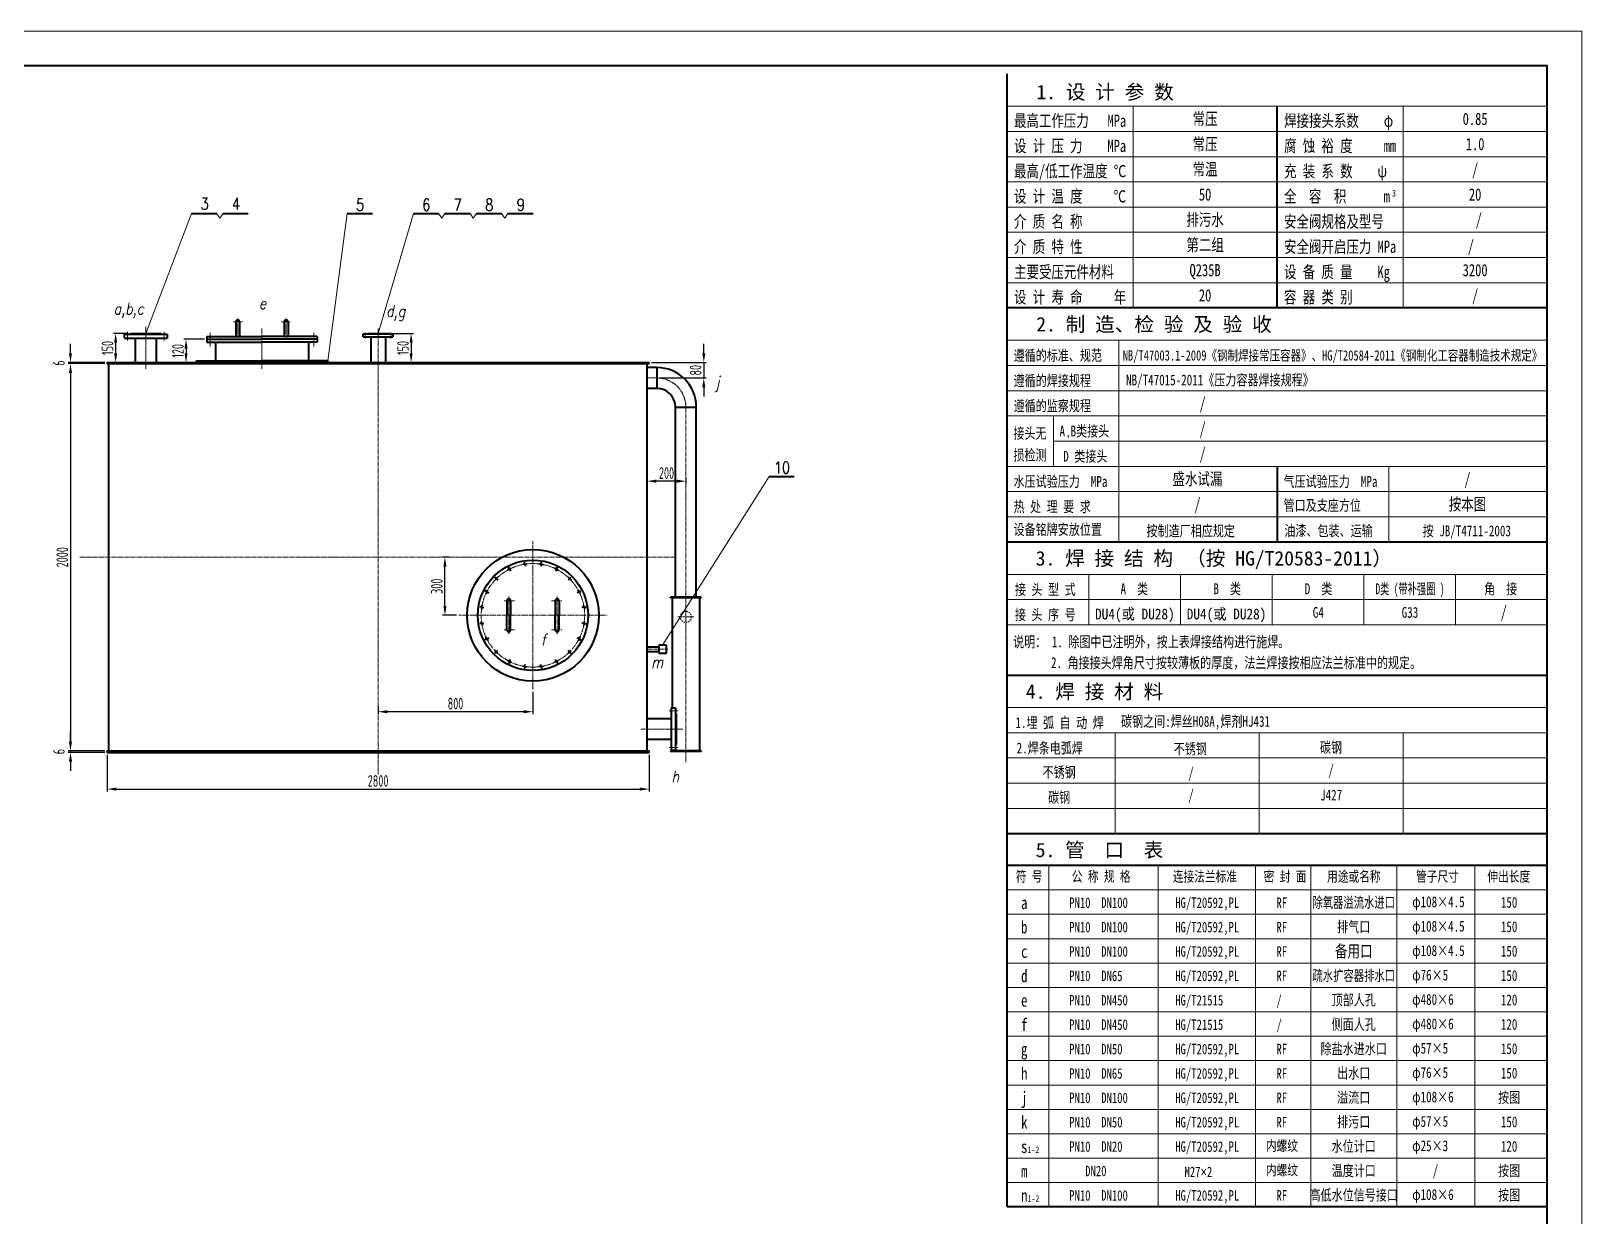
# Model space of a CAD drawing. Extents: x 588 to 33273, y -6111 to 4581.
# Drawn here: x 25260 to 33273, y -1545 to 4581 of the extents above; entities that cross this region are included whole.
import ezdxf
from ezdxf.enums import TextEntityAlignment as Align

# ---------------------------------------------------------------- set-up
doc = ezdxf.new("R2010")
doc.units = 0
doc.header["$LTSCALE"] = 10
doc.header["$PDMODE"] = 1
for name, pattern in [('XX-L', [1.25, 0.75, -0.5]), ('ZXX-L', [3.28, 2.5, -0.3, 0.18, -0.3]), ('ZXX-S', [1.27, 0.75, -0.2, 0.12, -0.2])]:
    doc.linetypes.add(name, pattern=pattern)
doc.layers.get('Defpoints').update_dxf_attribs({"linetype": 'CONTINUOUS'})
for name, color, linetype, lineweight in [('A 粗实线', 1, 'CONTINUOUS', 40), ('B 细实线', 7, 'CONTINUOUS', 18), ('C 文 字', 2, 'CONTINUOUS', 20), ('D 短中心线', 3, 'ZXX-S', 18), ('E 长中心线', 3, 'ZXX-L', 18), ('G 长虚线', 6, 'XX-L', 20)]:
    doc.layers.add(name, color=color, linetype=linetype, lineweight=lineweight)
doc.styles.add('HZTXT', font='SIMFANG.TTF', dxfattribs={"width": 0.75})
doc.styles.add('ITALICT', font='ITALICT.shx', dxfattribs={"width": 0.7})
doc.styles.add('ROMANC', font='romanc', dxfattribs={"width": 0.7, "height": 6})
doc.styles.get("Standard").update_dxf_attribs({"font": 'isocp.shx', "width": 0.707, "bigfont": 'hztxt.shx'})
doc.dimstyles.new('通用标注4.0', dxfattribs={"dimscale": 12, "dimtxt": 5, "dimasz": 4, "dimexe": 1, "dimexo": 1, "dimgap": 1, "dimtad": 1, "dimdec": 0, "dimzin": 0, "dimdsep": 46, "dimtxsty": 'Standard', "dimcen": 1, "dimadec": 0, "dimazin": 0, "dimtfac": 0.375, "dimtdec": 0, "dimtmove": 2, "dimatfit": 3, "dimfxl": 0, "dimtzin": 0, "dimarcsym": 0})

# ---------------------------------------------------------------- blocks, each defined once
blk = doc.blocks.new('*D66')
at = {"layer": 'C 文 字', "color": 0, "lineweight": -2}
for p, q in [((28735.9, 2916.8), (28735.9, 2964.8)), ((28465.2, 2868.8), (28747.9, 2868.8)), ((28735.9, 2868.8), (28735.9, 2788.8)), ((28505.2, 2788.8), (28747.9, 2788.8)), ((28735.9, 2740.8), (28735.9, 2692.8))]:
    blk.add_line(p, q, dxfattribs=at)
at = {"layer": 'C 文 字', "color": 0}
for points in [[(28727.9, 2916.8), (28743.9, 2916.8), (28735.9, 2868.8)], [(28727.9, 2740.8), (28743.9, 2740.8), (28735.9, 2788.8)]]:
    blk.add_solid(points, dxfattribs=at)
at = {"layer": 'Defpoints', "color": 0}
for p in [(28453.2, 2868.8), (28493.2, 2788.8), (28735.9, 2788.8)]:
    blk.add_point(p, dxfattribs=at)
at = {"layer": 'C 文 字', "color": 0, "insert": (28693.9, 2828.8), "char_height": 60, "attachment_point": 5, "rotation": 90}
blk.add_mtext('80', dxfattribs=at)
blk = doc.blocks.new('*D75')
at = {"layer": 'C 文 字', "color": 0, "lineweight": -2}
for p, q in [((25641.2, 2862.8), (25452.3, 2862.8)), ((25464.3, 2814.8), (25464.3, 910.8)), ((25641.2, 862.8), (25452.3, 862.8))]:
    blk.add_line(p, q, dxfattribs=at)
at = {"layer": 'C 文 字', "color": 0}
for points in [[(25456.3, 2814.8), (25472.3, 2814.8), (25464.3, 2862.8)], [(25456.3, 910.8), (25472.3, 910.8), (25464.3, 862.8)]]:
    blk.add_solid(points, dxfattribs=at)
at = {"layer": 'Defpoints', "color": 0}
for p in [(25653.2, 2862.8), (25464.3, 862.8), (25653.2, 862.8)]:
    blk.add_point(p, dxfattribs=at)
at = {"layer": 'C 文 字', "color": 0, "insert": (25422.3, 1862.8), "char_height": 60, "attachment_point": 5, "rotation": 90}
blk.add_mtext('2000', dxfattribs=at)
blk = doc.blocks.new('*D76')
at = {"layer": 'C 文 字', "color": 0, "lineweight": -2}
for p, q in [((25464.3, 2916.8), (25464.3, 2964.8)), ((25641.2, 2868.8), (25452.3, 2868.8)), ((25641.2, 2862.8), (25452.3, 2862.8)), ((25464.3, 2862.8), (25464.3, 2868.8)), ((25464.3, 2814.8), (25464.3, 2766.8))]:
    blk.add_line(p, q, dxfattribs=at)
at = {"layer": 'C 文 字', "color": 0}
for points in [[(25456.3, 2916.8), (25472.3, 2916.8), (25464.3, 2868.8)], [(25456.3, 2814.8), (25472.3, 2814.8), (25464.3, 2862.8)]]:
    blk.add_solid(points, dxfattribs=at)
at = {"layer": 'Defpoints', "color": 0}
for p in [(25464.3, 2868.8), (25653.2, 2868.8), (25653.2, 2862.8)]:
    blk.add_point(p, dxfattribs=at)
at = {"layer": 'C 文 字', "color": 0, "insert": (25404.3, 2865.8), "char_height": 60, "attachment_point": 5, "rotation": 90}
blk.add_mtext('6', dxfattribs=at)
blk = doc.blocks.new('*D77')
at = {"layer": 'C 文 字', "color": 0, "lineweight": -2}
for p, q in [((25464.3, 910.8), (25464.3, 958.8)), ((25641.2, 862.8), (25452.3, 862.8)), ((25641.2, 854.8), (25452.3, 854.8)), ((25464.3, 862.8), (25464.3, 854.8)), ((25464.3, 806.8), (25464.3, 758.8))]:
    blk.add_line(p, q, dxfattribs=at)
at = {"layer": 'C 文 字', "color": 0}
for points in [[(25456.3, 910.8), (25472.3, 910.8), (25464.3, 862.8)], [(25456.3, 806.8), (25472.3, 806.8), (25464.3, 854.8)]]:
    blk.add_solid(points, dxfattribs=at)
at = {"layer": 'Defpoints', "color": 0}
for p in [(25464.3, 854.8), (25653.2, 862.8), (25653.2, 854.8)]:
    blk.add_point(p, dxfattribs=at)
at = {"layer": 'C 文 字', "color": 0, "insert": (25404.3, 858.8), "char_height": 60, "attachment_point": 5, "rotation": 90}
blk.add_mtext('6', dxfattribs=at)
blk = doc.blocks.new('*D78')
at = {"layer": 'C 文 字', "color": 0, "lineweight": -2}
for p, q in [((27853.2, 1167.8), (27853.2, 1052.8)), ((27053.2, 1092.5), (27053.2, 1052.8)), ((27805.2, 1064.8), (27101.2, 1064.8))]:
    blk.add_line(p, q, dxfattribs=at)
at = {"layer": 'C 文 字', "color": 0}
for points in [[(27101.2, 1072.8), (27101.2, 1056.8), (27053.2, 1064.8)], [(27805.2, 1072.8), (27805.2, 1056.8), (27853.2, 1064.8)]]:
    blk.add_solid(points, dxfattribs=at)
at = {"layer": 'Defpoints', "color": 0}
for p in [(27853.2, 1179.8), (27053.2, 1104.5), (27053.2, 1064.8)]:
    blk.add_point(p, dxfattribs=at)
at = {"layer": 'C 文 字', "color": 0, "insert": (27453.2, 1106.8), "char_height": 60, "attachment_point": 5}
blk.add_mtext('800', dxfattribs=at)
blk = doc.blocks.new('*D79')
at = {"layer": 'C 文 字', "color": 0, "lineweight": -2}
for p, q in [((28443.2, 2273.2), (28443.2, 2243.8)), ((28595.2, 2255.8), (28491.2, 2255.8)), ((28643.2, 2273.2), (28643.2, 2243.8))]:
    blk.add_line(p, q, dxfattribs=at)
at = {"layer": 'C 文 字', "color": 0}
for points in [[(28491.2, 2263.8), (28491.2, 2247.8), (28443.2, 2255.8)], [(28595.2, 2263.8), (28595.2, 2247.8), (28643.2, 2255.8)]]:
    blk.add_solid(points, dxfattribs=at)
at = {"layer": 'Defpoints', "color": 0}
for p in [(28443.2, 2285.2), (28443.2, 2255.8), (28643.2, 2285.2)]:
    blk.add_point(p, dxfattribs=at)
at = {"layer": 'C 文 字', "color": 0, "insert": (28543.2, 2297.8), "char_height": 60, "attachment_point": 5}
blk.add_mtext('200', dxfattribs=at)
blk = doc.blocks.new('*D80')
at = {"layer": 'C 文 字', "color": 0, "lineweight": -2}
for p, q in [((27421.2, 1862.8), (27386.6, 1862.8)), ((27398.6, 1610.8), (27398.6, 1814.8)), ((27458.2, 1562.8), (27386.6, 1562.8))]:
    blk.add_line(p, q, dxfattribs=at)
at = {"layer": 'C 文 字', "color": 0}
for points in [[(27390.6, 1814.8), (27406.6, 1814.8), (27398.6, 1862.8)], [(27390.6, 1610.8), (27406.6, 1610.8), (27398.6, 1562.8)]]:
    blk.add_solid(points, dxfattribs=at)
at = {"layer": 'Defpoints', "color": 0}
for p in [(27398.6, 1862.8), (27433.2, 1862.8), (27470.2, 1562.8)]:
    blk.add_point(p, dxfattribs=at)
at = {"layer": 'C 文 字', "color": 0, "insert": (27356.6, 1712.8), "char_height": 60, "attachment_point": 5, "rotation": 90}
blk.add_mtext('300', dxfattribs=at)
blk = doc.blocks.new('*D81')
at = {"layer": 'C 文 字', "color": 0, "lineweight": -2}
for p, q in [((25653.2, 842.8), (25653.2, 653.2)), ((28453.2, 842.8), (28453.2, 653.2)), ((25701.2, 665.2), (28405.2, 665.2))]:
    blk.add_line(p, q, dxfattribs=at)
at = {"layer": 'C 文 字', "color": 0}
for points in [[(25701.2, 673.2), (25701.2, 657.2), (25653.2, 665.2)], [(28405.2, 673.2), (28405.2, 657.2), (28453.2, 665.2)]]:
    blk.add_solid(points, dxfattribs=at)
at = {"layer": 'Defpoints', "color": 0}
for p in [(25653.2, 854.8), (28453.2, 854.8), (28453.2, 665.2)]:
    blk.add_point(p, dxfattribs=at)
at = {"layer": 'C 文 字', "color": 0, "insert": (27053.2, 707.2), "char_height": 60, "attachment_point": 5}
blk.add_mtext('2800', dxfattribs=at)
blk = doc.blocks.new('*D82')
at = {"layer": 'C 文 字', "color": 0, "lineweight": -2}
for p, q in [((25762.2, 3018.8), (25685.6, 3018.8)), ((25697.6, 2970.8), (25697.6, 2916.8)), ((25697.4, 2868.8), (25685.6, 2868.8))]:
    blk.add_line(p, q, dxfattribs=at)
at = {"layer": 'C 文 字', "color": 0}
for points in [[(25689.6, 2970.8), (25705.6, 2970.8), (25697.6, 3018.8)], [(25689.6, 2916.8), (25705.6, 2916.8), (25697.6, 2868.8)]]:
    blk.add_solid(points, dxfattribs=at)
at = {"layer": 'Defpoints', "color": 0}
for p in [(25774.2, 3018.8), (25697.6, 2868.8), (25709.4, 2868.8)]:
    blk.add_point(p, dxfattribs=at)
at = {"layer": 'C 文 字', "color": 0, "insert": (25655.6, 2943.8), "char_height": 60, "attachment_point": 5, "rotation": 90}
blk.add_mtext('150', dxfattribs=at)
blk = doc.blocks.new('*D84')
at = {"layer": 'C 文 字', "color": 0, "lineweight": -2}
for p, q in [((27120.5, 3018.8), (27236, 3018.8)), ((27224, 2970.8), (27224, 2916.8)), ((27199.4, 2868.8), (27236, 2868.8))]:
    blk.add_line(p, q, dxfattribs=at)
at = {"layer": 'C 文 字', "color": 0}
for points in [[(27216, 2970.8), (27232, 2970.8), (27224, 3018.8)], [(27216, 2916.8), (27232, 2916.8), (27224, 2868.8)]]:
    blk.add_solid(points, dxfattribs=at)
at = {"layer": 'Defpoints', "color": 0}
for p in [(27108.5, 3018.8), (27187.4, 2868.8), (27224, 2868.8)]:
    blk.add_point(p, dxfattribs=at)
at = {"layer": 'C 文 字', "color": 0, "insert": (27182, 2943.8), "char_height": 60, "attachment_point": 5, "rotation": 90}
blk.add_mtext('150', dxfattribs=at)
blk = doc.blocks.new('*D85')
at = {"layer": 'C 文 字', "color": 0, "lineweight": -2}
for p, q in [((26156.2, 2988.8), (26049.1, 2988.8)), ((26061.1, 2940.8), (26061.1, 2916.8))]:
    blk.add_line(p, q, dxfattribs=at)
at = {"layer": 'C 文 字', "color": 0}
for points in [[(26053.1, 2940.8), (26069.1, 2940.8), (26061.1, 2988.8)], [(26053.1, 2916.8), (26069.1, 2916.8), (26061.1, 2868.8)]]:
    blk.add_solid(points, dxfattribs=at)
at = {"layer": 'Defpoints', "color": 0}
for p in [(26168.2, 2988.8), (26061.1, 2868.8), (26061.1, 2868.8)]:
    blk.add_point(p, dxfattribs=at)
at = {"layer": 'C 文 字', "color": 0, "insert": (26019.1, 2928.8), "char_height": 60, "attachment_point": 5, "rotation": 90}
blk.add_mtext('120', dxfattribs=at)

msp = doc.modelspace()

# ---------------------------------------------------------------- linework, layer by layer
at = {"layer": 'A 粗实线'}
for p, q in [((30302.7, -1493.6), (30302.7, 4359.8)), ((31697.7, 3150.8), (31697.7, 4192.4)), ((26089.4, 3637.8), (26219.3, 3637.8)), ((26252.2, 3637.8), (26382.2, 3637.8)), ((26893.8, 3637.8), (27023.8, 3637.8)), ((27235.8, 3637.8), (27365.8, 3637.8)), ((27398.6, 3637.8), (27528.6, 3637.8)), ((27561.4, 3637.8), (27691.4, 3637.8)), ((27724.2, 3637.8), (27854.2, 3637.8)), ((33092.7, 3150.8), (30302.7, 3150.8)), ((26318.2, 3078.8), (26318.2, 3003.8)), ((26338.2, 3078.8), (26338.2, 3003.8)), ((26568.2, 3078.8), (26568.2, 3003.8)), ((26588.2, 3078.8), (26588.2, 3003.8)), ((25743.2, 3015.8), (25963.2, 3015.8)), ((25743.2, 2993.8), (25743.2, 3015.8)), ((25743.2, 2993.8), (25963.2, 2993.8)), ((25774.2, 3018.8), (25932.2, 3018.8)), ((25774.2, 3015.8), (25774.2, 3018.8)), ((25799.2, 2993.8), (25799.2, 2868.8)), ((25907.2, 2993.8), (25907.2, 2868.8)), ((25932.2, 3018.8), (25932.2, 3015.8)), ((25963.2, 3015.8), (25963.2, 2993.8)), ((26168.2, 3003.8), (26453.2, 3003.8)), ((26168.2, 3003.8), (26168.2, 2973.8)), ((26168.2, 2988.8), (26453.2, 2988.8)), ((26168.2, 2973.8), (26453.2, 2973.8)), ((26213.2, 2973.8), (26213.2, 2868.8)), ((26738.2, 3003.8), (26453.2, 3003.8)), ((26738.2, 2988.8), (26453.2, 2988.8)), ((26738.2, 2973.8), (26453.2, 2973.8)), ((26693.2, 2973.8), (26693.2, 2868.8)), ((26738.2, 3003.8), (26738.2, 2973.8)), ((26976.2, 3016.7), (27130.2, 3016.7)), ((26976.2, 3001.3), (26976.2, 3016.7)), ((26976.2, 3001.3), (27130.2, 3001.3)), ((26997.9, 3018.8), (27108.5, 3018.8)), ((26997.9, 3016.7), (26997.9, 3018.8)), ((27015.4, 3001.3), (27015.4, 2868.8)), ((27091, 3001.3), (27091, 2868.8)), ((27108.5, 3018.8), (27108.5, 3016.7)), ((27130.2, 3016.7), (27130.2, 3001.3)), ((25653.2, 2868.8), (28453.2, 2868.8)), ((25653.2, 2862.8), (25653.2, 2868.8)), ((25653.2, 2862.8), (28453.2, 2862.8)), ((25663.2, 862.8), (25663.2, 2862.8)), ((26113.2, 2876.8), (26453.2, 2876.8)), ((26113.2, 2876.8), (26113.2, 2868.8)), ((26793.2, 2876.8), (26453.2, 2876.8)), ((26793.2, 2876.8), (26793.2, 2868.8)), ((28443.2, 862.8), (28443.2, 2862.8)), ((28493.2, 2842.8), (28443.2, 2842.8)), ((28453.2, 2862.8), (28453.2, 2868.8)), ((28493.2, 2842.8), (28493.2, 2734.8)), ((28493.2, 2734.8), (28443.2, 2734.8)), ((28589.2, 2638.8), (28697.2, 2638.8)), ((28589.2, 1656.8), (28589.2, 2638.8)), ((28697.2, 1656.8), (28697.2, 2638.8)), ((31697.7, 2332.4), (31697.7, 1941.8)), ((29073.4, 2279.9), (29203.4, 2279.9)), ((30302.7, 1941.8), (33092.7, 1941.8)), ((27731.8, 1801.1), (27722, 1796.1)), ((27731.8, 1801.1), (27726.8, 1810.9)), ((27731.8, 1801.1), (27741.6, 1806.1)), ((27731.8, 1801.1), (27736.8, 1791.4)), ((27811.4, 1827), (27800.6, 1825.3)), ((27811.4, 1827), (27809.7, 1837.8)), ((27811.4, 1827), (27822.2, 1828.7)), ((27811.4, 1827), (27813.1, 1816.2)), ((27895.1, 1827), (27884.3, 1828.7)), ((27895.1, 1827), (27893.4, 1816.2)), ((27895.1, 1827), (27896.8, 1837.8)), ((27895.1, 1827), (27905.9, 1825.3)), ((27974.7, 1801.1), (27964.9, 1806.1)), ((27974.7, 1801.1), (27969.7, 1791.4)), ((27974.7, 1801.1), (27979.7, 1810.9)), ((27974.7, 1801.1), (27984.4, 1796.1)), ((27614.9, 1684.2), (27605.1, 1689.2)), ((27614.9, 1684.2), (27609.9, 1674.5)), ((27614.9, 1684.2), (27619.9, 1694)), ((27614.9, 1684.2), (27624.7, 1679.2)), ((27664.1, 1751.9), (27656.3, 1759.7)), ((27664.1, 1751.9), (27656.3, 1744.2)), ((27664.1, 1751.9), (27671.8, 1759.7)), ((27664.1, 1751.9), (27671.8, 1744.2)), ((28042.4, 1751.9), (28034.7, 1759.7)), ((28042.4, 1751.9), (28034.7, 1744.2)), ((28042.4, 1751.9), (28050.1, 1759.7)), ((28042.4, 1751.9), (28050.1, 1744.2)), ((28091.6, 1684.2), (28081.8, 1679.2)), ((28091.6, 1684.2), (28086.6, 1694)), ((28091.6, 1684.2), (28101.3, 1689.2)), ((28091.6, 1684.2), (28096.6, 1674.5)), ((27589, 1604.6), (27578.2, 1606.3)), ((27589, 1604.6), (27587.3, 1593.8)), ((27589, 1604.6), (27590.7, 1615.4)), ((27589, 1604.6), (27599.8, 1602.9)), ((27718.2, 1637.8), (27718.2, 1562.8)), ((27738.2, 1637.8), (27738.2, 1562.8)), ((27968.2, 1637.8), (27968.2, 1562.8)), ((27988.2, 1637.8), (27988.2, 1562.8)), ((28117.4, 1604.6), (28106.6, 1602.9)), ((28117.4, 1604.6), (28115.7, 1615.4)), ((28117.4, 1604.6), (28128.3, 1606.3)), ((28117.4, 1604.6), (28119.2, 1593.8)), ((28563.5, 1652.8), (28563.5, 1656.8)), ((28723, 1656.8), (28563.5, 1656.8)), ((28723, 1654.8), (28563.5, 1654.8)), ((28723, 1652.8), (28563.5, 1652.8)), ((28572.6, 1652.8), (28572.6, 1084.8)), ((28713.8, 1652.8), (28713.8, 862.8)), ((28723, 1652.8), (28723, 1656.8)), ((27589, 1520.9), (27587.3, 1531.7)), ((27589, 1520.9), (27599.8, 1522.6)), ((27718.2, 1487.8), (27718.2, 1562.8)), ((27738.2, 1487.8), (27738.2, 1562.8)), ((27968.2, 1487.8), (27968.2, 1562.8)), ((27988.2, 1487.8), (27988.2, 1562.8)), ((28117.4, 1520.9), (28106.6, 1522.6)), ((28117.4, 1520.9), (28119.2, 1531.7)), ((27589, 1520.9), (27578.2, 1519.2)), ((27589, 1520.9), (27590.7, 1510.1)), ((27614.9, 1441.3), (27609.9, 1451.1)), ((27614.9, 1441.3), (27624.7, 1446.3)), ((28091.6, 1441.3), (28081.8, 1446.3)), ((28091.6, 1441.3), (28096.6, 1451.1)), ((28117.4, 1520.9), (28115.7, 1510.1)), ((28117.4, 1520.9), (28128.3, 1519.2)), ((27614.9, 1441.3), (27605.1, 1436.4)), ((27614.9, 1441.3), (27619.9, 1431.6)), ((27664.1, 1373.6), (27656.3, 1381.4)), ((27664.1, 1373.6), (27656.3, 1365.9)), ((27664.1, 1373.6), (27671.8, 1381.4)), ((27664.1, 1373.6), (27671.8, 1365.9)), ((28042.4, 1373.6), (28034.7, 1381.4)), ((28042.4, 1373.6), (28034.7, 1365.9)), ((28042.4, 1373.6), (28050.1, 1381.4)), ((28042.4, 1373.6), (28050.1, 1365.9)), ((28091.6, 1441.3), (28086.6, 1431.6)), ((28091.6, 1441.3), (28101.3, 1436.4)), ((28443.2, 1400.3), (28503.2, 1400.3)), ((28443.2, 1375.3), (28503.2, 1375.3)), ((28543.2, 1407.8), (28503.2, 1407.8)), ((28503.2, 1407.8), (28503.2, 1367.8)), ((28503.2, 1367.8), (28543.2, 1367.8)), ((28543.2, 1367.8), (28543.2, 1407.8)), ((27731.8, 1324.4), (27722, 1329.4)), ((27731.8, 1324.4), (27726.8, 1314.7)), ((27731.8, 1324.4), (27736.8, 1334.2)), ((27731.8, 1324.4), (27741.6, 1319.5)), ((27811.4, 1298.6), (27800.6, 1300.3)), ((27811.4, 1298.6), (27809.7, 1287.8)), ((27811.4, 1298.6), (27813.1, 1309.4)), ((27811.4, 1298.6), (27822.2, 1296.9)), ((27895.1, 1298.6), (27884.3, 1296.9)), ((27895.1, 1298.6), (27893.4, 1309.4)), ((27895.1, 1298.6), (27905.9, 1300.3)), ((27895.1, 1298.6), (27896.8, 1287.8)), ((27974.7, 1324.4), (27964.9, 1319.5)), ((27974.7, 1324.4), (27969.7, 1334.2)), ((27974.7, 1324.4), (27984.4, 1329.4)), ((27974.7, 1324.4), (27979.7, 1314.7)), ((30302.7, 1253.6), (33092.7, 1253.6)), ((28568.2, 1084.8), (28568.2, 864.8)), ((28568.2, 1084.8), (28590.2, 1084.8)), ((28590.2, 1084.8), (28590.2, 864.8)), ((28590.2, 1053.8), (28593.2, 1053.8)), ((28593.2, 1053.8), (28593.2, 895.8)), ((28568.2, 1028.8), (28443.2, 1028.8)), ((28568.2, 920.8), (28443.2, 920.8)), ((28593.2, 895.8), (28590.2, 895.8)), ((25653.2, 862.8), (28453.2, 862.8)), ((25653.2, 854.8), (25653.2, 862.8)), ((25653.2, 854.8), (28453.2, 854.8)), ((28453.2, 854.8), (28453.2, 862.8)), ((28723, 862.8), (28563.5, 862.8)), ((28563.5, 862.8), (28563.5, 858.8)), ((28723, 860.8), (28563.5, 860.8)), ((28723, 858.8), (28563.5, 858.8)), ((28590.2, 864.8), (28568.2, 864.8)), ((28572.6, 864.8), (28572.6, 862.8)), ((28723, 862.8), (28723, 858.8)), ((30302.7, 435.2), (33092.7, 435.2)), ((33092.7, 270.4), (30302.7, 270.4)), ((33092.7, -1493.6), (30302.7, -1493.6))]:
    msp.add_line(p, q, dxfattribs=at)
at = {"layer": 'A 粗实线', "color": 5}
msp.add_lwpolyline([(18584.7, -5930.8), (33092.7, -5930.8), (33092.7, 4401.2), (18584.7, 4401.2)], close=True, dxfattribs=at)
at = {"layer": 'A 粗实线'}
for radius in [340, 285]:
    msp.add_circle((27853.2, 1562.8), radius, dxfattribs=at)
for centre, radius, start, end in [((26328.2, 3078.8), 10, 0, 180), ((26578.2, 3078.8), 10, 0, 180), ((28493.2, 2638.8), 204, 0, 90), ((28493.2, 2638.8), 96, 0, 90), ((27728.2, 1637.8), 10, 0, 180), ((27978.2, 1637.8), 10, 0, 180), ((27728.2, 1487.8), 10, 180, 0), ((27978.2, 1487.8), 10, 180, 0)]:
    msp.add_arc(centre, radius, start, end, dxfattribs=at)
at = {"layer": 'B 细实线'}
for p, q in [((30302.7, 4192.4), (33092.7, 4192.4)), ((30953.7, 4192.4), (30953.7, 3150.8)), ((32348.7, 3150.8), (32348.7, 4192.4)), ((30302.7, 4062.2), (33092.7, 4062.2)), ((30302.7, 3932), (33092.7, 3932)), ((30302.7, 3801.8), (33092.7, 3801.8)), ((25853.2, 3018.8), (26089.4, 3637.8)), ((26219.3, 3637.8), (26235.8, 3614.8)), ((26252.2, 3637.8), (26235.8, 3614.8)), ((26793.2, 2876.8), (26893.8, 3637.8)), ((27053.2, 3018.8), (27235.8, 3637.8)), ((27365.8, 3637.8), (27382.2, 3614.8)), ((27398.6, 3637.8), (27382.2, 3614.8)), ((27528.6, 3637.8), (27545, 3614.8)), ((27561.4, 3637.8), (27545, 3614.8)), ((27691.4, 3637.8), (27707.8, 3614.8)), ((27724.2, 3637.8), (27707.8, 3614.8)), ((30302.7, 3671.6), (33092.7, 3671.6)), ((30302.7, 3541.4), (33092.7, 3541.4)), ((30302.7, 3411.2), (33092.7, 3411.2)), ((30302.7, 3281), (33092.7, 3281)), ((30302.7, 2983.4), (33092.7, 2983.4)), ((30879.3, 1941.8), (30879.3, 2983.4)), ((30302.7, 2853.2), (33092.7, 2853.2)), ((30302.7, 2723), (33092.7, 2723)), ((30302.7, 2592.8), (33092.7, 2592.8)), ((30542.3, 2592.8), (30542.3, 2332.4)), ((30617.2, 2492), (30622.6, 2482.9)), ((30542.3, 2462.6), (33092.7, 2462.6)), ((30302.7, 2332.4), (33092.7, 2332.4)), ((32274.3, 1941.8), (32274.3, 2332.4)), ((28523.2, 1407.8), (29073.4, 2279.9)), ((30302.7, 2202.2), (33092.7, 2202.2)), ((30302.7, 2072), (33092.7, 2072)), ((30302.7, 1774.4), (33092.7, 1774.4)), ((30725.1, 1774.4), (30725.1, 1514)), ((31198.5, 1514), (31198.5, 1774.4)), ((31672, 1774.4), (31672, 1514)), ((32145.4, 1514), (32145.4, 1774.4)), ((32618.8, 1774.4), (32618.8, 1514)), ((30302.7, 1644.2), (33092.7, 1644.2)), ((30302.7, 1514), (33092.7, 1514)), ((30302.7, 1086.2), (33092.7, 1086.2)), ((30302.7, 956), (33092.7, 956)), ((30860.7, 435.2), (30860.7, 956)), ((31604.7, 435.2), (31604.7, 956)), ((32348.7, 435.2), (32348.7, 956)), ((30302.7, 825.8), (33092.7, 825.8)), ((33092.7, 695.6), (30302.7, 695.6)), ((30302.7, 565.4), (33092.7, 565.4)), ((30518.7, 270.4), (30518.7, -1493.6)), ((31083.9, 270.4), (31083.9, -1493.6)), ((31586.7, 270.4), (31586.7, -1493.6)), ((31871.1, 270.4), (31871.1, -1493.6)), ((32316.3, 270.4), (32316.3, -1493.6)), ((32718.3, 270.4), (32718.3, -1493.6)), ((33092.7, 144.4), (30302.7, 144.4)), ((33092.7, 18.4), (30302.7, 18.4)), ((33092.7, -107.6), (30302.7, -107.6)), ((33092.7, -233.6), (30302.7, -233.6)), ((33092.7, -359.6), (30302.7, -359.6)), ((33092.7, -485.6), (30302.7, -485.6)), ((33092.7, -611.6), (30302.7, -611.6)), ((33092.7, -737.6), (30302.7, -737.6)), ((33092.7, -863.6), (30302.7, -863.6)), ((33092.7, -989.6), (30302.7, -989.6)), ((33092.7, -1115.6), (30302.7, -1115.6)), ((33092.7, -1241.6), (30302.7, -1241.6)), ((33092.7, -1367.6), (30302.7, -1367.6))]:
    msp.add_line(p, q, dxfattribs=at)
msp.add_lwpolyline([(18134.7, -6110.8), (33272.7, -6110.8), (33272.7, 4581.2), (18134.7, 4581.2)], close=True, dxfattribs=at)
at = {"layer": 'D 短中心线'}
for p, q in [((26306.8, 3078.8), (26352.5, 3078.8)), ((26328.2, 3100.8), (26328.2, 3100.8)), ((26328.2, 3096.4), (26328.2, 2996.9)), ((26599.7, 3078.8), (26554, 3078.8)), ((26578.2, 3100.8), (26578.2, 3100.8)), ((26578.2, 3096.4), (26578.2, 2996.9)), ((25758.7, 3026.8), (25758.7, 2982.8)), ((25947.7, 3026.8), (25947.7, 2982.8)), ((26185.7, 3022.4), (26185.7, 2952)), ((26720.7, 3022.4), (26720.7, 2952)), ((26987.1, 3024.4), (26987.1, 2993.6)), ((27119.4, 3024.4), (27119.4, 2993.6)), ((27853.2, 1562.8), (27853.2, 1945.8)), ((27757.5, 1637.8), (27703.8, 1637.8)), ((27728.2, 1659.9), (27728.2, 1465.1)), ((27949, 1637.8), (28002.6, 1637.8)), ((27978.2, 1659.9), (27978.2, 1465.1)), ((27853.2, 1562.8), (27470.2, 1562.8)), ((27853.2, 1562.8), (28236.2, 1562.8)), ((27853.2, 1562.8), (27853.2, 1179.8)), ((27757.5, 1487.8), (27703.8, 1487.8)), ((27949, 1487.8), (28002.6, 1487.8)), ((28601.2, 1069.3), (28557.2, 1069.3)), ((28601.2, 880.3), (28557.2, 880.3))]:
    msp.add_line(p, q, dxfattribs=at)
at = {"layer": 'E 长中心线'}
for p, q in [((25853.2, 3052.9), (25853.2, 2836.6)), ((27053.2, 3044.7), (27053.2, 742.2)), ((26453.2, 3044.6), (26453.2, 2836.4)), ((28493.2, 2788.8), (28443.2, 2788.8)), ((28643.2, 2638.8), (28643.2, 805)), ((25513.2, 1862.8), (28593.3, 1862.8)), ((28684.1, 1554.8), (28602.3, 1554.8)), ((28443.2, 1387.8), (28550.8, 1387.8)), ((28627.4, 974.8), (28411, 974.8))]:
    msp.add_line(p, q, dxfattribs=at)
msp.add_circle((27853.2, 1562.8), 267.5, dxfattribs=at)
msp.add_arc((28493.2, 2638.8), 150, 0, 90, dxfattribs=at)
at = {"layer": 'G 长虚线'}
msp.add_circle((28643.2, 1554.8), 28.5, dxfattribs=at)

# ---------------------------------------------------------------- texts
at = {"layer": 'A 粗实线', "color": 2, "style": 'HZTXT', "width": 0.75}
for s, p in [('常压', (31325.7, 4127.3)), ('0.85', (32720.7, 4127.3)), ('常压', (31325.7, 3997.1)), ('1.0', (32720.7, 3997.1)), ('常温', (31325.7, 3866.9)), ('/', (32720.7, 3866.9)), ('50', (31325.7, 3736.7)), ('20', (32720.7, 3736.7)), ('排污水', (31325.7, 3606.5)), ('第二组', (31325.7, 3476.3)), ('Q235B', (31325.7, 3346.1)), ('3200', (32720.7, 3346.1)), ('20', (31325.7, 3215.9)), ('/', (32720.7, 3215.9)), ('/', (31312.9, 2657.9)), ('/', (31312.9, 2527.7)), ('/', (31312.9, 2397.5)), ('盛水试漏', (31286.1, 2267.3)), ('/', (32681.1, 2267.3)), ('/', (31286.1, 2137.1)), ('按本图', (32681.1, 2137.1)), ('/', (32868.4, 1579.1)), ('备用口', (32093.5, -172))]:
    msp.add_text(s, height=63, dxfattribs=at).set_placement(p, align=Align.MIDDLE_CENTER)
for s, p in [('最高工作压力   MPa', (30338.4, 4086.4)), ('焊接接头系数    φ', (31733.4, 4086.4)), ('设 计 压 力    MPa', (30338.4, 3956.2)), ('腐 蚀 裕 度     mm', (31733.4, 3956.2)), ('最高/低工作温度 ℃', (30338.4, 3826)), ('充 装 系 数    ψ', (31733.4, 3826)), ('设 计 温 度     ℃', (30338.4, 3695.8)), ('全  容  积      m', (31733.4, 3695.8)), ('介 质 名 称', (30338.4, 3565.6)), ('安全阀规格及型号', (31733.4, 3565.6)), ('介 质 特 性', (30338.4, 3435.4)), ('安全阀开启压力 MPa', (31733.4, 3435.4)), ('主要受压元件材料', (30338.4, 3305.2)), ('设 备 质 量    Kg', (31733.4, 3305.2)), ('设 计 寿 命     年', (30338.4, 3175)), ('容 器 类 别', (31733.4, 3175))]:
    msp.add_text(s, height=63, dxfattribs=at).set_placement(p)
for p in [(32739.6, 3576), (32698.7, 3438.7)]:
    msp.add_text('/', height=63, dxfattribs=at).set_placement(p, align=Align.CENTER)
at = {"layer": 'C 文 字', "style": 'HZTXT'}
for s, p in [('1. 设 计 参 数', (30454.3, 4228.9)), ('2. 制 造、检 验 及 验 收', (30453.5, 3029.1)), ('3. 焊 接 结 构', (30450.7, 1820.1)), ('（按 HG/T20583-2011）', (31227.7, 1820.1)), ('4. 焊 接 材 料', (30399.9, 1131.9)), ('5. 管  口  表', (30450.7, 313.5))]:
    msp.add_text(s, height=74.4, dxfattribs=at).set_placement(p)
at = {"layer": 'C 文 字', "style": 'ROMANC', "width": 0.8}
for s, height, p in [('3', 61, (26157.1, 3688.9)), ('4', 61, (26319.9, 3688.9)), ('5', 61, (26960.2, 3683.6)), ('6', 61, (27302.2, 3683.6)), ('7', 61, (27465, 3683.6)), ('8', 61, (27627.8, 3683.6)), ('9', 61, (27790.6, 3683.6)), ('10', 60.97, (29139.9, 2325.6))]:
    msp.add_text(s, height=height, dxfattribs=at).set_placement(p, align=Align.MIDDLE)
at = {"layer": 'C 文 字'}
for s, height, style, width, p in [('3', 35, 'HZTXT', 0.75, (32291, 3726.2)), ('a,b,c', 60, 'ITALICT', 0.8, (25687.3, 3117)), ('e', 60, 'ITALICT', 0.8, (26438, 3144.5)), ('d,g', 60, 'ITALICT', 0.8, (27095.1, 3104.2)), ('遵循的标准、规范', 55.8, 'HZTXT', 0.75, (30336.4, 2877.4)), ('NB/T47003.1-2009《钢制焊接常压容器》、HG/T20584-2011《钢制化工容器制造技术规定》', 53.01, 'HZTXT', 0.75, (30900.4, 2879)), ('遵循的焊接规程', 55.8, 'HZTXT', 0.75, (30336.4, 2747.2)), ('NB/T47015-2011《压力容器焊接规程》', 55.8, 'HZTXT', 0.75, (30917.6, 2750.7)), ('j', 60, 'ITALICT', 0.8, (28795.6, 2736.9)), ('遵循的监察规程', 55.8, 'HZTXT', 0.75, (30336.4, 2617)), ('接头无', 55.8, 'HZTXT', 0.75, (30335.6, 2475.4)), ('A B类接头', 55.8, 'HZTXT', 0.75, (30573.6, 2486.8)), ('损检测', 55.8, 'HZTXT', 0.75, (30335.6, 2362.7)), ('D 类接头', 55.8, 'HZTXT', 0.75, (30592.7, 2356.6)), ('水压试验压力  MPa', 55.8, 'HZTXT', 0.75, (30336.1, 2226.4)), ('气压试验压力  MPa', 55.8, 'HZTXT', 0.75, (31731.1, 2226.4)), ('管口及支座方位', 55.8, 'HZTXT', 0.75, (31731.2, 2103.2)), ('热 处 理 要 求', 55.8, 'HZTXT', 0.75, (30336.1, 2096.2)), ('设备铭牌安放位置', 55.8, 'HZTXT', 0.75, (30336.1, 1978.5)), ('按制造厂相应规定', 55.8, 'HZTXT', 0.75, (31022.8, 1971.1)), ('油漆、包装、运输', 55.8, 'HZTXT', 0.75, (31735, 1972.2)), ('按 JB/T4711-2003', 55.8, 'HZTXT', 0.75, (32449.9, 1971.1)), ('接 头 型 式', 55.8, 'HZTXT', 0.75, (30343.2, 1668.4)), ('接 头 序 号', 55.8, 'HZTXT', 0.75, (30343.2, 1538.2)), ('f', 60, 'ITALICT', 0.8, (27896, 1407)), ('说明： 1. 除图中已注明外，按上表焊接结构进行施焊。', 55.8, 'HZTXT', 0.75, (30334, 1398)), ('m', 60, 'ITALICT', 0.8, (28464.4, 1290.5)), ('2. 角接接头焊角尺寸按较薄板的厚度，法兰焊接按相应法兰标准中的规定。', 55.8, 'HZTXT', 0.75, (30529.6, 1290.1)), ('1.埋 弧 自 动 焊', 55.8, 'HZTXT', 0.75, (30346.1, 980.2)), ('碳钢之间:焊丝H08A,焊剂HJ431', 55.8, 'HZTXT', 0.75, (30891.3, 987.1)), ('h', 60, 'ITALICT', 0.8, (28569.3, 700.2))]:
    msp.add_text(s, height=height, dxfattribs=dict(at, style=style, width=width)).set_placement(p)
at = {"layer": 'C 文 字', "style": 'HZTXT', "width": 0.75}
for s, p in [('A  类', (30960.2, 1672)), ('B  类', (31440, 1672)), ('D  类', (31911.8, 1672)), ('角  接', (32852.4, 1672)), ('G4', (31910.6, 1550.1)), ('G33', (32384.1, 1550.1)), ('2.焊条电弧焊', (30523.2, 849.3)), ('不锈钢', (31249.3, 845.4)), ('碳钢', (31976, 852.7)), ('不锈钢', (30571.7, 724.7)), ('/', (31252.9, 720.6)), ('/', (31976.7, 736.5)), ('碳钢', (30571.7, 594.5)), ('/', (31252.9, 606.3)), ('J427', (31976.7, 606.3))]:
    msp.add_text(s, height=55.8, dxfattribs=at).set_placement(p, align=Align.CENTER)
at = {"layer": 'C 文 字', "style": 'HZTXT'}
for s, width, p, p2 in [('D类 (带补强圈 )', 0.614194, (32206.5, 1672), (32562.2, 1672)), ('DU4(或 DU28)', 0.888418, (30757.2, 1541.7), (31168.8, 1541.7)), ('DU4(或 DU28)', 0.888418, (31230.6, 1541.7), (31642.2, 1541.7))]:
    msp.add_text(s, height=55.8, dxfattribs=dict(at, width=width)).set_placement(p, p2, align=Align.FIT)
for s, width, p in [('除氧器溢流水进口', 0.7, (32093.5, 80)), ('150', 0.75, (32896.2, 80)), ('排气口', 0.75, (32093.5, -46)), ('150', 0.75, (32896.2, -46)), ('150', 0.75, (32896.2, -172)), ('疏水扩容器排水口', 0.7, (32093.5, -298)), ('150', 0.75, (32896.2, -298)), ('顶部人孔', 0.75, (32093.5, -424)), ('120', 0.75, (32896.2, -424)), ('侧面人孔', 0.75, (32093.5, -550)), ('120', 0.75, (32896.2, -550)), ('除盐水进水口', 0.75, (32093.5, -676)), ('150', 0.75, (32896.2, -676)), ('出水口', 0.75, (32093.5, -802)), ('150', 0.75, (32896.2, -802)), ('溢流口', 0.75, (32093.5, -928)), ('按图', 0.75, (32896.2, -928)), ('排污口', 0.75, (32093.5, -1054)), ('150', 0.75, (32896.2, -1054)), ('水位计口', 0.75, (32093.5, -1180)), ('120', 0.75, (32896.2, -1180)), ('温度计口', 0.75, (32093.5, -1306)), ('按图', 0.75, (32896.2, -1306)), ('高低水位信号接口', 0.75, (32093.5, -1432)), ('按图', 0.75, (32896.2, -1432))]:
    msp.add_text(s, height=55.8, dxfattribs=dict(at, width=width)).set_placement(p, align=Align.MIDDLE_CENTER)
at = {"layer": 'C 文 字', "attachment_point": 1, "style": 'HZTXT'}
for s, insert, char_height, width in [(' 符 号', (30320.2, 241), 54, 864), ('公 称 规 格', (30637.1, 241), 54, 864), ('连接法兰标准', (31159.1, 241), 54, 864), ('密 封 面', (31628.3, 241), 54, 864), ('用途或名称', (31955.9, 241), 54, 864), ('管子尺寸', (32415.5, 241), 54, 864), ('伸出长度', (32783.9, 241), 54, 864), ('a', (30374.9, 110.2), 64.8, 1036.8), ('PN10  DN100', (30623.6, 105.3), 54, 864), ('HG/T20592,PL', (31171.4, 105.3), 54, 864), ('RF', (31694.2, 105.3), 54, 864), ('φ108×4.5', (32395.6, 110.6), 55.8, 864), ('b', (30374.9, -15.8), 64.8, 1036.8), ('PN10  DN100', (30623.6, -20.7), 54, 864), ('HG/T20592,PL', (31171.4, -20.7), 54, 864), ('RF', (31694.2, -20.7), 54, 864), ('φ108×4.5', (32395.6, -15.4), 55.8, 864), ('c', (30374.9, -141.8), 64.8, 1036.8), ('PN10  DN100', (30623.6, -146.7), 54, 864), ('HG/T20592,PL', (31171.4, -146.7), 54, 864), ('RF', (31694.2, -146.7), 54, 864), ('φ108×4.5', (32395.6, -141.4), 55.8, 864), ('d', (30374.9, -267.8), 64.8, 1036.8), ('PN10  DN65', (30623.6, -272.7), 54, 864), ('HG/T20592,PL', (31171.4, -272.7), 54, 864), ('RF', (31694.2, -272.7), 54, 864), ('φ76×5', (32395.6, -267.4), 55.8, 864), ('PN10  DN450', (30623.6, -398.7), 54, 864), ('HG/T21515', (31171.4, -398.7), 54, 864), ('/', (31694.2, -398.7), 54, 864), ('φ480×6', (32395.6, -393.4), 55.8, 864), ('e', (30374.9, -393.8), 64.8, 1036.8), ('f', (30374.9, -519.8), 64.8, 1036.8), ('PN10  DN450', (30623.6, -524.7), 54, 864), ('HG/T21515', (31171.4, -524.7), 54, 864), ('/', (31694.2, -524.7), 54, 864), ('φ480×6', (32395.6, -519.4), 55.8, 864), ('g', (30374.9, -645.8), 64.8, 1036.8), ('PN10  DN50', (30623.6, -650.7), 54, 864), ('HG/T20592,PL', (31171.4, -650.7), 54, 864), ('RF', (31694.2, -650.7), 54, 864), ('φ57×5', (32395.6, -645.4), 55.8, 864), ('h', (30374.9, -771.8), 64.8, 1036.8), ('PN10  DN65', (30623.6, -776.7), 54, 864), ('HG/T20592,PL', (31171.4, -776.7), 54, 864), ('RF', (31694.2, -776.7), 54, 864), ('φ76×5', (32395.6, -771.4), 55.8, 864), ('j', (30374.9, -897.8), 64.8, 1036.8), ('PN10  DN100', (30623.6, -902.7), 54, 864), ('HG/T20592,PL', (31171.4, -902.7), 54, 864), ('RF', (31694.2, -902.7), 54, 864), ('φ108×6', (32395.6, -897.4), 55.8, 864), ('k', (30374.9, -1023.8), 64.8, 1036.8), ('PN10  DN50', (30623.6, -1028.7), 54, 864), ('HG/T20592,PL', (31171.4, -1028.7), 54, 864), ('RF', (31694.2, -1028.7), 54, 864), ('φ57×5', (32395.6, -1023.4), 55.8, 864), ('s{\\H0.5185x;1-2}', (30374.9, -1149.8), 64.8, 1036.8), ('PN10  DN20', (30623.6, -1154.7), 54, 864), ('HG/T20592,PL', (31171.4, -1154.7), 54, 864), ('内螺纹', (31639.8, -1149.8), 54, 864), ('φ25×3', (32395.6, -1149.4), 55.8, 864), ('   DN20', (30623.6, -1280.7), 54, 864), ('内螺纹', (31639.8, -1275.8), 54, 864), ('/', (32501.7, -1275.4), 55.8, 864), ('m', (30374.9, -1275.8), 64.8, 1036.8), ('M27{\\fArial|b0|i0|c0|p32;×}2', (31219.3, -1285.3), 54, 864), ('n{\\H0.5185x;1-2}', (30374.9, -1401.8), 64.8, 1036.8), ('PN10  DN100', (30623.6, -1406.7), 54, 864), ('HG/T20592,PL', (31171.4, -1406.7), 54, 864), ('RF', (31694.2, -1406.7), 54, 864), ('φ108×6', (32395.6, -1401.4), 55.8, 864)]:
    msp.add_mtext(s, dxfattribs=dict(at, insert=insert, char_height=char_height, width=width))

# ---------------------------------------------------------------- dimensions: what is measured, and where the dimension line sits
at = {"layer": 'C 文 字'}
for base, p1, p2, picture, middle in [((25464.3, 2868.8), (25653.2, 2862.8), (25653.2, 2868.8), '*D76', (25404.3, 2865.8)), ((25697.6, 2868.8), (25774.2, 3018.8), (25709.4, 2868.8), '*D82', (25655.6, 2943.8)), ((26061.1, 2868.8), (26168.2, 2988.8), (26061.1, 2868.8), '*D85', (26019.1, 2928.8)), ((27224, 2868.8), (27108.5, 3018.8), (27187.4, 2868.8), '*D84', (27182, 2943.8)), ((28735.9, 2788.8), (28453.2, 2868.8), (28493.2, 2788.8), '*D66', (28693.9, 2828.8)), ((25464.3, 862.8), (25653.2, 2862.8), (25653.2, 862.8), '*D75', (25422.3, 1862.8)), ((27398.6, 1862.8), (27470.2, 1562.8), (27433.2, 1862.8), '*D80', (27356.6, 1712.8))]:
    dim = msp.add_linear_dim(base=base, p1=p1, p2=p2, angle=90, dimstyle='通用标注4.0', dxfattribs=at)
    dim.commit()
    dim.dimension.update_dxf_attribs({"geometry": picture, "text_midpoint": middle})
for base, p1, p2, picture, middle in [((28443.2, 2255.8), (28643.2, 2285.2), (28443.2, 2285.2), '*D79', (28543.2, 2297.8)), ((27053.2, 1064.8), (27853.2, 1179.8), (27053.2, 1104.5), '*D78', (27453.2, 1106.8)), ((28453.2, 665.2), (25653.2, 854.8), (28453.2, 854.8), '*D81', (27053.2, 707.2))]:
    dim = msp.add_linear_dim(base=base, p1=p1, p2=p2, dimstyle='通用标注4.0', dxfattribs=at)
    dim.commit()
    dim.dimension.update_dxf_attribs({"geometry": picture, "text_midpoint": middle})
dim = msp.add_linear_dim(base=(25464.3, 854.8), p1=(25653.2, 862.8), p2=(25653.2, 854.8), angle=90, text='6', dimstyle='通用标注4.0', dxfattribs=at)
dim.commit()
dim.dimension.update_dxf_attribs({"geometry": '*D77', "text_midpoint": (25404.3, 858.8)})

doc.saveas('drawing.dxf')
